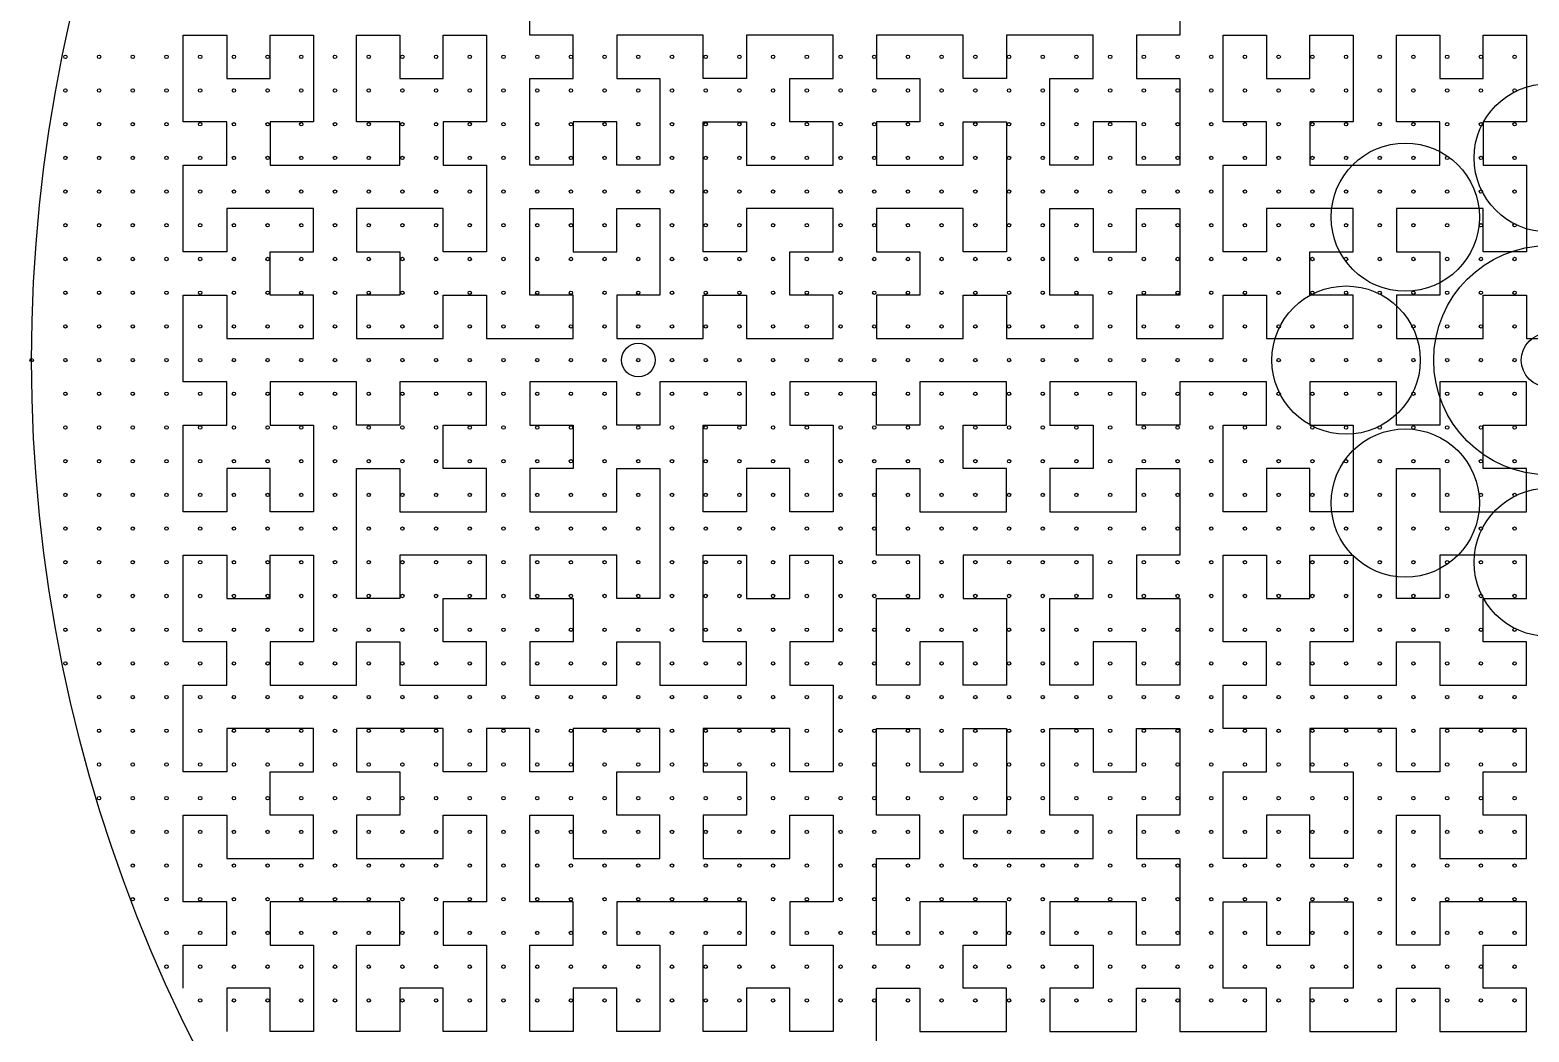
# Model space of a CAD drawing. Header units: metres. Extents: x -225 to 225, y -225 to 225.
# Drawn here: x -225.2 to -2.9, y -99.7 to 49 of the extents above; entities that cross this region are included whole.
import ezdxf

# ---------------------------------------------------------------- set-up
doc = ezdxf.new("R2010")
doc.units = ezdxf.units.M

msp = doc.modelspace()

# ---------------------------------------------------------------- linework, layer by layer
at = {"layer": 'CHANNELS'}
for p, q in [((-151.07, 48.21), (-151.07, 54.64)), ((-54.64, 54.64), (-54.64, 48.21)), ((-202.5, 41.79), (-202.5, 48.21)), ((-202.5, 48.21), (-196.07, 48.21)), ((-196.07, 48.21), (-196.07, 41.79)), ((-189.64, 41.79), (-189.64, 48.21)), ((-189.64, 48.21), (-183.21, 48.21)), ((-183.21, 48.21), (-183.21, 41.79)), ((-176.79, 41.79), (-176.79, 48.21)), ((-176.79, 48.21), (-170.36, 48.21)), ((-170.36, 48.21), (-170.36, 41.79)), ((-163.93, 41.79), (-163.93, 48.21)), ((-163.93, 48.21), (-157.5, 48.21)), ((-157.5, 48.21), (-157.5, 41.79)), ((-144.64, 48.21), (-151.07, 48.21)), ((-144.64, 41.79), (-144.64, 48.21)), ((-131.79, 48.21), (-138.21, 48.21)), ((-138.21, 48.21), (-138.21, 41.79)), ((-125.36, 48.21), (-131.79, 48.21)), ((-125.36, 41.79), (-125.36, 48.21)), ((-112.5, 48.21), (-118.93, 48.21)), ((-118.93, 48.21), (-118.93, 41.79)), ((-106.07, 48.21), (-112.5, 48.21)), ((-106.07, 41.79), (-106.07, 48.21)), ((-93.21, 48.21), (-99.64, 48.21)), ((-99.64, 48.21), (-99.64, 41.79)), ((-86.79, 48.21), (-93.21, 48.21)), ((-86.79, 41.79), (-86.79, 48.21)), ((-73.93, 48.21), (-80.36, 48.21)), ((-80.36, 48.21), (-80.36, 41.79)), ((-67.5, 48.21), (-73.93, 48.21)), ((-67.5, 41.79), (-67.5, 48.21)), ((-54.64, 48.21), (-61.07, 48.21)), ((-61.07, 48.21), (-61.07, 41.79)), ((-48.21, 41.79), (-48.21, 48.21)), ((-48.21, 48.21), (-41.79, 48.21)), ((-41.79, 48.21), (-41.79, 41.79)), ((-35.36, 41.79), (-35.36, 48.21)), ((-35.36, 48.21), (-28.93, 48.21)), ((-28.93, 48.21), (-28.93, 41.79)), ((-22.5, 41.79), (-22.5, 48.21)), ((-22.5, 48.21), (-16.07, 48.21)), ((-16.07, 48.21), (-16.07, 41.79)), ((-9.64, 41.79), (-9.64, 48.21)), ((-9.64, 48.21), (-3.21, 48.21)), ((-3.21, 48.21), (-3.21, 41.79)), ((-202.5, 35.36), (-202.5, 41.79)), ((-196.07, 41.79), (-189.64, 41.79)), ((-183.21, 41.79), (-183.21, 35.36)), ((-176.79, 35.36), (-176.79, 41.79)), ((-170.36, 41.79), (-163.93, 41.79)), ((-157.5, 41.79), (-157.5, 35.36)), ((-151.07, 35.36), (-151.07, 41.79)), ((-151.07, 41.79), (-144.64, 41.79)), ((-138.21, 41.79), (-131.79, 41.79)), ((-131.79, 41.79), (-131.79, 35.36)), ((-118.93, 41.79), (-125.36, 41.79)), ((-112.5, 35.36), (-112.5, 41.79)), ((-112.5, 41.79), (-106.07, 41.79)), ((-99.64, 41.79), (-93.21, 41.79)), ((-93.21, 41.79), (-93.21, 35.36)), ((-80.36, 41.79), (-86.79, 41.79)), ((-73.93, 35.36), (-73.93, 41.79)), ((-73.93, 41.79), (-67.5, 41.79)), ((-61.07, 41.79), (-54.64, 41.79)), ((-54.64, 41.79), (-54.64, 35.36)), ((-48.21, 35.36), (-48.21, 41.79)), ((-41.79, 41.79), (-35.36, 41.79)), ((-28.93, 41.79), (-28.93, 35.36)), ((-22.5, 35.36), (-22.5, 41.79)), ((-16.07, 41.79), (-9.64, 41.79)), ((-3.21, 41.79), (-3.21, 35.36)), ((-196.07, 35.36), (-202.5, 35.36)), ((-196.07, 28.93), (-196.07, 35.36)), ((-183.21, 35.36), (-189.64, 35.36)), ((-189.64, 35.36), (-189.64, 28.93)), ((-170.36, 35.36), (-176.79, 35.36)), ((-170.36, 28.93), (-170.36, 35.36)), ((-157.5, 35.36), (-163.93, 35.36)), ((-163.93, 35.36), (-163.93, 28.93)), ((-151.07, 28.93), (-151.07, 35.36)), ((-138.21, 35.36), (-144.64, 35.36)), ((-144.64, 35.36), (-144.64, 28.93)), ((-138.21, 28.93), (-138.21, 35.36)), ((-131.79, 35.36), (-131.79, 28.93)), ((-125.36, 28.93), (-125.36, 35.36)), ((-125.36, 35.36), (-118.93, 35.36)), ((-118.93, 35.36), (-118.93, 28.93)), ((-106.07, 35.36), (-112.5, 35.36)), ((-106.07, 28.93), (-106.07, 35.36)), ((-93.21, 35.36), (-99.64, 35.36)), ((-99.64, 35.36), (-99.64, 28.93)), ((-86.79, 28.93), (-86.79, 35.36)), ((-86.79, 35.36), (-80.36, 35.36)), ((-80.36, 35.36), (-80.36, 28.93)), ((-73.93, 28.93), (-73.93, 35.36)), ((-61.07, 35.36), (-67.5, 35.36)), ((-67.5, 35.36), (-67.5, 28.93)), ((-61.07, 28.93), (-61.07, 35.36)), ((-54.64, 35.36), (-54.64, 28.93)), ((-41.79, 35.36), (-48.21, 35.36)), ((-41.79, 28.93), (-41.79, 35.36)), ((-28.93, 35.36), (-35.36, 35.36)), ((-35.36, 35.36), (-35.36, 28.93)), ((-16.07, 35.36), (-22.5, 35.36)), ((-16.07, 28.93), (-16.07, 35.36)), ((-3.21, 35.36), (-9.64, 35.36)), ((-9.64, 35.36), (-9.64, 28.93)), ((-202.5, 22.5), (-202.5, 28.93)), ((-202.5, 28.93), (-196.07, 28.93)), ((-189.64, 28.93), (-183.21, 28.93)), ((-183.21, 28.93), (-176.79, 28.93)), ((-176.79, 28.93), (-170.36, 28.93)), ((-163.93, 28.93), (-157.5, 28.93)), ((-157.5, 28.93), (-157.5, 22.5)), ((-144.64, 28.93), (-151.07, 28.93)), ((-131.79, 28.93), (-138.21, 28.93)), ((-125.36, 22.5), (-125.36, 28.93)), ((-118.93, 28.93), (-112.5, 28.93)), ((-112.5, 28.93), (-106.07, 28.93)), ((-99.64, 28.93), (-93.21, 28.93)), ((-93.21, 28.93), (-86.79, 28.93)), ((-80.36, 28.93), (-80.36, 22.5)), ((-67.5, 28.93), (-73.93, 28.93)), ((-54.64, 28.93), (-61.07, 28.93)), ((-48.21, 22.5), (-48.21, 28.93)), ((-48.21, 28.93), (-41.79, 28.93)), ((-35.36, 28.93), (-28.93, 28.93)), ((-28.93, 28.93), (-22.5, 28.93)), ((-22.5, 28.93), (-16.07, 28.93)), ((-9.64, 28.93), (-3.21, 28.93)), ((-3.21, 28.93), (-3.21, 22.5)), ((-202.5, 16.07), (-202.5, 22.5)), ((-189.64, 22.5), (-196.07, 22.5)), ((-196.07, 22.5), (-196.07, 16.07)), ((-183.21, 22.5), (-189.64, 22.5)), ((-183.21, 16.07), (-183.21, 22.5)), ((-170.36, 22.5), (-176.79, 22.5)), ((-176.79, 22.5), (-176.79, 16.07)), ((-163.93, 22.5), (-170.36, 22.5)), ((-163.93, 16.07), (-163.93, 22.5)), ((-157.5, 22.5), (-157.5, 16.07)), ((-151.07, 16.07), (-151.07, 22.5)), ((-151.07, 22.5), (-144.64, 22.5)), ((-144.64, 22.5), (-144.64, 16.07)), ((-138.21, 16.07), (-138.21, 22.5)), ((-138.21, 22.5), (-131.79, 22.5)), ((-131.79, 22.5), (-131.79, 16.07)), ((-125.36, 16.07), (-125.36, 22.5)), ((-112.5, 22.5), (-118.93, 22.5)), ((-118.93, 22.5), (-118.93, 16.07)), ((-106.07, 22.5), (-112.5, 22.5)), ((-106.07, 16.07), (-106.07, 22.5)), ((-93.21, 22.5), (-99.64, 22.5)), ((-99.64, 22.5), (-99.64, 16.07)), ((-86.79, 22.5), (-93.21, 22.5)), ((-86.79, 16.07), (-86.79, 22.5)), ((-80.36, 22.5), (-80.36, 16.07)), ((-73.93, 16.07), (-73.93, 22.5)), ((-73.93, 22.5), (-67.5, 22.5)), ((-67.5, 22.5), (-67.5, 16.07)), ((-61.07, 16.07), (-61.07, 22.5)), ((-61.07, 22.5), (-54.64, 22.5)), ((-54.64, 22.5), (-54.64, 16.07)), ((-48.21, 16.07), (-48.21, 22.5)), ((-35.36, 22.5), (-41.79, 22.5)), ((-41.79, 22.5), (-41.79, 16.07)), ((-28.93, 22.5), (-35.36, 22.5)), ((-28.93, 16.07), (-28.93, 22.5)), ((-16.07, 22.5), (-22.5, 22.5)), ((-22.5, 22.5), (-22.5, 16.07)), ((-9.64, 22.5), (-16.07, 22.5)), ((-9.64, 16.07), (-9.64, 22.5)), ((-3.21, 22.5), (-3.21, 16.07)), ((-196.07, 16.07), (-202.5, 16.07)), ((-189.64, 9.64), (-189.64, 16.07)), ((-189.64, 16.07), (-183.21, 16.07)), ((-176.79, 16.07), (-170.36, 16.07)), ((-170.36, 16.07), (-170.36, 9.64)), ((-157.5, 16.07), (-163.93, 16.07)), ((-151.07, 9.64), (-151.07, 16.07)), ((-144.64, 16.07), (-138.21, 16.07)), ((-131.79, 16.07), (-131.79, 9.64)), ((-118.93, 16.07), (-125.36, 16.07)), ((-112.5, 9.64), (-112.5, 16.07)), ((-112.5, 16.07), (-106.07, 16.07)), ((-99.64, 16.07), (-93.21, 16.07)), ((-93.21, 16.07), (-93.21, 9.64)), ((-80.36, 16.07), (-86.79, 16.07)), ((-73.93, 9.64), (-73.93, 16.07)), ((-67.5, 16.07), (-61.07, 16.07)), ((-54.64, 16.07), (-54.64, 9.64)), ((-41.79, 16.07), (-48.21, 16.07)), ((-35.36, 9.64), (-35.36, 16.07)), ((-35.36, 16.07), (-28.93, 16.07)), ((-22.5, 16.07), (-16.07, 16.07)), ((-16.07, 16.07), (-16.07, 9.64)), ((-3.21, 16.07), (-9.64, 16.07)), ((-202.5, 3.21), (-202.5, 9.64)), ((-202.5, 9.64), (-196.07, 9.64)), ((-196.07, 9.64), (-196.07, 3.21)), ((-183.21, 9.64), (-189.64, 9.64)), ((-183.21, 3.21), (-183.21, 9.64)), ((-170.36, 9.64), (-176.79, 9.64)), ((-176.79, 9.64), (-176.79, 3.21)), ((-163.93, 3.21), (-163.93, 9.64)), ((-163.93, 9.64), (-157.5, 9.64)), ((-157.5, 9.64), (-157.5, 3.21)), ((-144.64, 9.64), (-151.07, 9.64)), ((-144.64, 3.21), (-144.64, 9.64)), ((-131.79, 9.64), (-138.21, 9.64)), ((-138.21, 9.64), (-138.21, 3.21)), ((-125.36, 3.21), (-125.36, 9.64)), ((-125.36, 9.64), (-118.93, 9.64)), ((-118.93, 9.64), (-118.93, 3.21)), ((-106.07, 9.64), (-112.5, 9.64)), ((-106.07, 3.21), (-106.07, 9.64)), ((-93.21, 9.64), (-99.64, 9.64)), ((-99.64, 9.64), (-99.64, 3.21)), ((-86.79, 3.21), (-86.79, 9.64)), ((-86.79, 9.64), (-80.36, 9.64)), ((-80.36, 9.64), (-80.36, 3.21)), ((-67.5, 9.64), (-73.93, 9.64)), ((-67.5, 3.21), (-67.5, 9.64)), ((-54.64, 9.64), (-61.07, 9.64)), ((-61.07, 9.64), (-61.07, 3.21)), ((-48.21, 3.21), (-48.21, 9.64)), ((-48.21, 9.64), (-41.79, 9.64)), ((-41.79, 9.64), (-41.79, 3.21)), ((-28.93, 9.64), (-35.36, 9.64)), ((-28.93, 3.21), (-28.93, 9.64)), ((-16.07, 9.64), (-22.5, 9.64)), ((-22.5, 9.64), (-22.5, 3.21)), ((-9.64, 3.21), (-9.64, 9.64)), ((-9.64, 9.64), (-3.21, 9.64)), ((-3.21, 9.64), (-3.21, 3.21)), ((-202.5, -3.21), (-202.5, 3.21)), ((-196.07, 3.21), (-189.64, 3.21)), ((-189.64, 3.21), (-183.21, 3.21)), ((-176.79, 3.21), (-170.36, 3.21)), ((-170.36, 3.21), (-163.93, 3.21)), ((-157.5, 3.21), (-151.07, 3.21)), ((-151.07, 3.21), (-144.64, 3.21)), ((-138.21, 3.21), (-131.79, 3.21)), ((-131.79, 3.21), (-125.36, 3.21)), ((-118.93, 3.21), (-112.5, 3.21)), ((-112.5, 3.21), (-106.07, 3.21)), ((-99.64, 3.21), (-93.21, 3.21)), ((-93.21, 3.21), (-86.79, 3.21)), ((-80.36, 3.21), (-73.93, 3.21)), ((-73.93, 3.21), (-67.5, 3.21)), ((-61.07, 3.21), (-54.64, 3.21)), ((-54.64, 3.21), (-48.21, 3.21)), ((-41.79, 3.21), (-35.36, 3.21)), ((-35.36, 3.21), (-28.93, 3.21)), ((-22.5, 3.21), (-16.07, 3.21)), ((-16.07, 3.21), (-9.64, 3.21)), ((-3.21, 3.21), (3.21, 3.21)), ((-196.07, -3.21), (-202.5, -3.21)), ((-196.07, -9.64), (-196.07, -3.21)), ((-183.21, -3.21), (-189.64, -3.21)), ((-189.64, -3.21), (-189.64, -9.64)), ((-176.79, -3.21), (-183.21, -3.21)), ((-176.79, -9.64), (-176.79, -3.21)), ((-163.93, -3.21), (-170.36, -3.21)), ((-170.36, -3.21), (-170.36, -9.64)), ((-157.5, -3.21), (-163.93, -3.21)), ((-157.5, -9.64), (-157.5, -3.21)), ((-144.64, -3.21), (-151.07, -3.21)), ((-151.07, -3.21), (-151.07, -9.64)), ((-138.21, -3.21), (-144.64, -3.21)), ((-138.21, -9.64), (-138.21, -3.21)), ((-125.36, -3.21), (-131.79, -3.21)), ((-131.79, -3.21), (-131.79, -9.64)), ((-118.93, -3.21), (-125.36, -3.21)), ((-118.93, -9.64), (-118.93, -3.21)), ((-106.07, -3.21), (-112.5, -3.21)), ((-112.5, -3.21), (-112.5, -9.64)), ((-99.64, -3.21), (-106.07, -3.21)), ((-99.64, -9.64), (-99.64, -3.21)), ((-86.79, -3.21), (-93.21, -3.21)), ((-93.21, -3.21), (-93.21, -9.64)), ((-80.36, -3.21), (-86.79, -3.21)), ((-80.36, -9.64), (-80.36, -3.21)), ((-67.5, -3.21), (-73.93, -3.21)), ((-73.93, -3.21), (-73.93, -9.64)), ((-61.07, -3.21), (-67.5, -3.21)), ((-61.07, -9.64), (-61.07, -3.21)), ((-48.21, -3.21), (-54.64, -3.21)), ((-54.64, -3.21), (-54.64, -9.64)), ((-41.79, -3.21), (-48.21, -3.21)), ((-41.79, -9.64), (-41.79, -3.21)), ((-28.93, -3.21), (-35.36, -3.21)), ((-35.36, -3.21), (-35.36, -9.64)), ((-22.5, -3.21), (-28.93, -3.21)), ((-22.5, -9.64), (-22.5, -3.21)), ((-9.64, -3.21), (-16.07, -3.21)), ((-16.07, -3.21), (-16.07, -9.64)), ((-3.21, -3.21), (-9.64, -3.21)), ((-3.21, -9.64), (-3.21, -3.21)), ((-202.5, -16.07), (-202.5, -9.64)), ((-202.5, -9.64), (-196.07, -9.64)), ((-189.64, -9.64), (-183.21, -9.64)), ((-183.21, -9.64), (-183.21, -16.07)), ((-170.36, -9.64), (-176.79, -9.64)), ((-163.93, -16.07), (-163.93, -9.64)), ((-163.93, -9.64), (-157.5, -9.64)), ((-151.07, -9.64), (-144.64, -9.64)), ((-144.64, -9.64), (-144.64, -16.07)), ((-131.79, -9.64), (-138.21, -9.64)), ((-125.36, -16.07), (-125.36, -9.64)), ((-125.36, -9.64), (-118.93, -9.64)), ((-112.5, -9.64), (-106.07, -9.64)), ((-106.07, -9.64), (-106.07, -16.07)), ((-93.21, -9.64), (-99.64, -9.64)), ((-86.79, -16.07), (-86.79, -9.64)), ((-86.79, -9.64), (-80.36, -9.64)), ((-73.93, -9.64), (-67.5, -9.64)), ((-67.5, -9.64), (-67.5, -16.07)), ((-54.64, -9.64), (-61.07, -9.64)), ((-48.21, -16.07), (-48.21, -9.64)), ((-48.21, -9.64), (-41.79, -9.64)), ((-35.36, -9.64), (-28.93, -9.64)), ((-28.93, -9.64), (-28.93, -16.07)), ((-16.07, -9.64), (-22.5, -9.64)), ((-9.64, -16.07), (-9.64, -9.64)), ((-9.64, -9.64), (-3.21, -9.64)), ((-202.5, -22.5), (-202.5, -16.07)), ((-189.64, -16.07), (-196.07, -16.07)), ((-196.07, -16.07), (-196.07, -22.5)), ((-189.64, -22.5), (-189.64, -16.07)), ((-183.21, -16.07), (-183.21, -22.5)), ((-176.79, -22.5), (-176.79, -16.07)), ((-176.79, -16.07), (-170.36, -16.07)), ((-170.36, -16.07), (-170.36, -22.5)), ((-157.5, -16.07), (-163.93, -16.07)), ((-157.5, -22.5), (-157.5, -16.07)), ((-144.64, -16.07), (-151.07, -16.07)), ((-151.07, -16.07), (-151.07, -22.5)), ((-138.21, -22.5), (-138.21, -16.07)), ((-138.21, -16.07), (-131.79, -16.07)), ((-131.79, -16.07), (-131.79, -22.5)), ((-125.36, -22.5), (-125.36, -16.07)), ((-112.5, -16.07), (-118.93, -16.07)), ((-118.93, -16.07), (-118.93, -22.5)), ((-112.5, -22.5), (-112.5, -16.07)), ((-106.07, -16.07), (-106.07, -22.5)), ((-99.64, -22.5), (-99.64, -16.07)), ((-99.64, -16.07), (-93.21, -16.07)), ((-93.21, -16.07), (-93.21, -22.5)), ((-80.36, -16.07), (-86.79, -16.07)), ((-80.36, -22.5), (-80.36, -16.07)), ((-67.5, -16.07), (-73.93, -16.07)), ((-73.93, -16.07), (-73.93, -22.5)), ((-61.07, -22.5), (-61.07, -16.07)), ((-61.07, -16.07), (-54.64, -16.07)), ((-54.64, -16.07), (-54.64, -22.5)), ((-48.21, -22.5), (-48.21, -16.07)), ((-35.36, -16.07), (-41.79, -16.07)), ((-41.79, -16.07), (-41.79, -22.5)), ((-35.36, -22.5), (-35.36, -16.07)), ((-28.93, -16.07), (-28.93, -22.5)), ((-22.5, -22.5), (-22.5, -16.07)), ((-22.5, -16.07), (-16.07, -16.07)), ((-16.07, -16.07), (-16.07, -22.5)), ((-3.21, -16.07), (-9.64, -16.07)), ((-3.21, -22.5), (-3.21, -16.07)), ((-196.07, -22.5), (-202.5, -22.5)), ((-183.21, -22.5), (-189.64, -22.5)), ((-176.79, -28.93), (-176.79, -22.5)), ((-170.36, -22.5), (-163.93, -22.5)), ((-163.93, -22.5), (-157.5, -22.5)), ((-151.07, -22.5), (-144.64, -22.5)), ((-144.64, -22.5), (-138.21, -22.5)), ((-131.79, -22.5), (-131.79, -28.93)), ((-118.93, -22.5), (-125.36, -22.5)), ((-106.07, -22.5), (-112.5, -22.5)), ((-99.64, -28.93), (-99.64, -22.5)), ((-93.21, -22.5), (-86.79, -22.5)), ((-86.79, -22.5), (-80.36, -22.5)), ((-73.93, -22.5), (-67.5, -22.5)), ((-67.5, -22.5), (-61.07, -22.5)), ((-54.64, -22.5), (-54.64, -28.93)), ((-41.79, -22.5), (-48.21, -22.5)), ((-28.93, -22.5), (-35.36, -22.5)), ((-22.5, -28.93), (-22.5, -22.5)), ((-16.07, -22.5), (-9.64, -22.5)), ((-9.64, -22.5), (-3.21, -22.5)), ((-202.5, -35.36), (-202.5, -28.93)), ((-202.5, -28.93), (-196.07, -28.93)), ((-196.07, -28.93), (-196.07, -35.36)), ((-189.64, -35.36), (-189.64, -28.93)), ((-189.64, -28.93), (-183.21, -28.93)), ((-183.21, -28.93), (-183.21, -35.36)), ((-176.79, -35.36), (-176.79, -28.93)), ((-163.93, -28.93), (-170.36, -28.93)), ((-170.36, -28.93), (-170.36, -35.36)), ((-157.5, -28.93), (-163.93, -28.93)), ((-157.5, -35.36), (-157.5, -28.93)), ((-144.64, -28.93), (-151.07, -28.93)), ((-151.07, -28.93), (-151.07, -35.36)), ((-138.21, -28.93), (-144.64, -28.93)), ((-138.21, -35.36), (-138.21, -28.93)), ((-131.79, -28.93), (-131.79, -35.36)), ((-125.36, -35.36), (-125.36, -28.93)), ((-125.36, -28.93), (-118.93, -28.93)), ((-118.93, -28.93), (-118.93, -35.36)), ((-112.5, -35.36), (-112.5, -28.93)), ((-112.5, -28.93), (-106.07, -28.93)), ((-106.07, -28.93), (-106.07, -35.36)), ((-93.21, -28.93), (-99.64, -28.93)), ((-93.21, -35.36), (-93.21, -28.93)), ((-80.36, -28.93), (-86.79, -28.93)), ((-86.79, -28.93), (-86.79, -35.36)), ((-73.93, -28.93), (-80.36, -28.93)), ((-67.5, -28.93), (-73.93, -28.93)), ((-67.5, -35.36), (-67.5, -28.93)), ((-54.64, -28.93), (-61.07, -28.93)), ((-61.07, -28.93), (-61.07, -35.36)), ((-48.21, -35.36), (-48.21, -28.93)), ((-48.21, -28.93), (-41.79, -28.93)), ((-41.79, -28.93), (-41.79, -35.36)), ((-35.36, -35.36), (-35.36, -28.93)), ((-35.36, -28.93), (-28.93, -28.93)), ((-28.93, -28.93), (-28.93, -35.36)), ((-22.5, -35.36), (-22.5, -28.93)), ((-9.64, -28.93), (-16.07, -28.93)), ((-16.07, -28.93), (-16.07, -35.36)), ((-3.21, -28.93), (-9.64, -28.93)), ((-3.21, -35.36), (-3.21, -28.93)), ((-202.5, -41.79), (-202.5, -35.36)), ((-196.07, -35.36), (-189.64, -35.36)), ((-183.21, -35.36), (-183.21, -41.79)), ((-170.36, -35.36), (-176.79, -35.36)), ((-163.93, -41.79), (-163.93, -35.36)), ((-163.93, -35.36), (-157.5, -35.36)), ((-151.07, -35.36), (-144.64, -35.36)), ((-144.64, -35.36), (-144.64, -41.79)), ((-131.79, -35.36), (-138.21, -35.36)), ((-125.36, -41.79), (-125.36, -35.36)), ((-118.93, -35.36), (-112.5, -35.36)), ((-106.07, -35.36), (-106.07, -41.79)), ((-99.64, -41.79), (-99.64, -35.36)), ((-99.64, -35.36), (-93.21, -35.36)), ((-86.79, -35.36), (-80.36, -35.36)), ((-80.36, -35.36), (-80.36, -41.79)), ((-73.93, -41.79), (-73.93, -35.36)), ((-73.93, -35.36), (-67.5, -35.36)), ((-61.07, -35.36), (-54.64, -35.36)), ((-54.64, -35.36), (-54.64, -41.79)), ((-48.21, -41.79), (-48.21, -35.36)), ((-41.79, -35.36), (-35.36, -35.36)), ((-28.93, -35.36), (-28.93, -41.79)), ((-16.07, -35.36), (-22.5, -35.36)), ((-9.64, -41.79), (-9.64, -35.36)), ((-9.64, -35.36), (-3.21, -35.36)), ((-196.07, -41.79), (-202.5, -41.79)), ((-196.07, -48.21), (-196.07, -41.79)), ((-183.21, -41.79), (-189.64, -41.79)), ((-189.64, -41.79), (-189.64, -48.21)), ((-176.79, -48.21), (-176.79, -41.79)), ((-176.79, -41.79), (-170.36, -41.79)), ((-170.36, -41.79), (-170.36, -48.21)), ((-157.5, -41.79), (-163.93, -41.79)), ((-157.5, -48.21), (-157.5, -41.79)), ((-144.64, -41.79), (-151.07, -41.79)), ((-151.07, -41.79), (-151.07, -48.21)), ((-138.21, -48.21), (-138.21, -41.79)), ((-138.21, -41.79), (-131.79, -41.79)), ((-131.79, -41.79), (-131.79, -48.21)), ((-118.93, -41.79), (-125.36, -41.79)), ((-118.93, -48.21), (-118.93, -41.79)), ((-106.07, -41.79), (-112.5, -41.79)), ((-112.5, -41.79), (-112.5, -48.21)), ((-99.64, -48.21), (-99.64, -41.79)), ((-86.79, -41.79), (-93.21, -41.79)), ((-93.21, -41.79), (-93.21, -48.21)), ((-86.79, -48.21), (-86.79, -41.79)), ((-80.36, -41.79), (-80.36, -48.21)), ((-73.93, -48.21), (-73.93, -41.79)), ((-61.07, -41.79), (-67.5, -41.79)), ((-67.5, -41.79), (-67.5, -48.21)), ((-61.07, -48.21), (-61.07, -41.79)), ((-54.64, -41.79), (-54.64, -48.21)), ((-41.79, -41.79), (-48.21, -41.79)), ((-41.79, -48.21), (-41.79, -41.79)), ((-28.93, -41.79), (-35.36, -41.79)), ((-35.36, -41.79), (-35.36, -48.21)), ((-22.5, -48.21), (-22.5, -41.79)), ((-22.5, -41.79), (-16.07, -41.79)), ((-16.07, -41.79), (-16.07, -48.21)), ((-3.21, -41.79), (-9.64, -41.79)), ((-3.21, -48.21), (-3.21, -41.79)), ((-202.5, -54.64), (-202.5, -48.21)), ((-202.5, -48.21), (-196.07, -48.21)), ((-189.64, -48.21), (-183.21, -48.21)), ((-183.21, -48.21), (-176.79, -48.21)), ((-170.36, -48.21), (-163.93, -48.21)), ((-163.93, -48.21), (-157.5, -48.21)), ((-151.07, -48.21), (-144.64, -48.21)), ((-144.64, -48.21), (-138.21, -48.21)), ((-131.79, -48.21), (-125.36, -48.21)), ((-125.36, -48.21), (-118.93, -48.21)), ((-112.5, -48.21), (-106.07, -48.21)), ((-106.07, -48.21), (-106.07, -54.64)), ((-93.21, -48.21), (-99.64, -48.21)), ((-80.36, -48.21), (-86.79, -48.21)), ((-67.5, -48.21), (-73.93, -48.21)), ((-54.64, -48.21), (-61.07, -48.21)), ((-48.21, -54.64), (-48.21, -48.21)), ((-48.21, -48.21), (-41.79, -48.21)), ((-35.36, -48.21), (-28.93, -48.21)), ((-28.93, -48.21), (-22.5, -48.21)), ((-16.07, -48.21), (-9.64, -48.21)), ((-9.64, -48.21), (-3.21, -48.21)), ((-202.5, -61.07), (-202.5, -54.64)), ((-189.64, -54.64), (-196.07, -54.64)), ((-196.07, -54.64), (-196.07, -61.07)), ((-183.21, -54.64), (-189.64, -54.64)), ((-183.21, -61.07), (-183.21, -54.64)), ((-170.36, -54.64), (-176.79, -54.64)), ((-176.79, -54.64), (-176.79, -61.07)), ((-163.93, -54.64), (-170.36, -54.64)), ((-163.93, -61.07), (-163.93, -54.64)), ((-151.07, -54.64), (-157.5, -54.64)), ((-157.5, -54.64), (-157.5, -61.07)), ((-151.07, -61.07), (-151.07, -54.64)), ((-138.21, -54.64), (-144.64, -54.64)), ((-144.64, -54.64), (-144.64, -61.07)), ((-131.79, -54.64), (-138.21, -54.64)), ((-131.79, -61.07), (-131.79, -54.64)), ((-118.93, -54.64), (-125.36, -54.64)), ((-125.36, -54.64), (-125.36, -61.07)), ((-112.5, -54.64), (-118.93, -54.64)), ((-112.5, -61.07), (-112.5, -54.64)), ((-106.07, -54.64), (-106.07, -61.07)), ((-99.64, -61.07), (-99.64, -54.64)), ((-99.64, -54.64), (-93.21, -54.64)), ((-93.21, -54.64), (-93.21, -61.07)), ((-86.79, -61.07), (-86.79, -54.64)), ((-86.79, -54.64), (-80.36, -54.64)), ((-80.36, -54.64), (-80.36, -61.07)), ((-73.93, -61.07), (-73.93, -54.64)), ((-73.93, -54.64), (-67.5, -54.64)), ((-67.5, -54.64), (-67.5, -61.07)), ((-61.07, -61.07), (-61.07, -54.64)), ((-61.07, -54.64), (-54.64, -54.64)), ((-54.64, -54.64), (-54.64, -61.07)), ((-41.79, -54.64), (-48.21, -54.64)), ((-41.79, -61.07), (-41.79, -54.64)), ((-28.93, -54.64), (-35.36, -54.64)), ((-35.36, -54.64), (-35.36, -61.07)), ((-22.5, -54.64), (-28.93, -54.64)), ((-22.5, -61.07), (-22.5, -54.64)), ((-9.64, -54.64), (-16.07, -54.64)), ((-16.07, -54.64), (-16.07, -61.07)), ((-3.21, -54.64), (-9.64, -54.64)), ((-3.21, -61.07), (-3.21, -54.64)), ((-196.07, -61.07), (-202.5, -61.07)), ((-189.64, -67.5), (-189.64, -61.07)), ((-189.64, -61.07), (-183.21, -61.07)), ((-176.79, -61.07), (-170.36, -61.07)), ((-170.36, -61.07), (-170.36, -67.5)), ((-157.5, -61.07), (-163.93, -61.07)), ((-144.64, -61.07), (-151.07, -61.07)), ((-138.21, -67.5), (-138.21, -61.07)), ((-138.21, -61.07), (-131.79, -61.07)), ((-125.36, -61.07), (-118.93, -61.07)), ((-118.93, -61.07), (-118.93, -67.5)), ((-106.07, -61.07), (-112.5, -61.07)), ((-99.64, -67.5), (-99.64, -61.07)), ((-93.21, -61.07), (-86.79, -61.07)), ((-80.36, -61.07), (-80.36, -67.5)), ((-73.93, -67.5), (-73.93, -61.07)), ((-67.5, -61.07), (-61.07, -61.07)), ((-54.64, -61.07), (-54.64, -67.5)), ((-48.21, -67.5), (-48.21, -61.07)), ((-48.21, -61.07), (-41.79, -61.07)), ((-35.36, -61.07), (-28.93, -61.07)), ((-28.93, -61.07), (-28.93, -67.5)), ((-16.07, -61.07), (-22.5, -61.07)), ((-9.64, -67.5), (-9.64, -61.07)), ((-9.64, -61.07), (-3.21, -61.07)), ((-202.5, -73.93), (-202.5, -67.5)), ((-202.5, -67.5), (-196.07, -67.5)), ((-196.07, -67.5), (-196.07, -73.93)), ((-183.21, -67.5), (-189.64, -67.5)), ((-183.21, -73.93), (-183.21, -67.5)), ((-170.36, -67.5), (-176.79, -67.5)), ((-176.79, -67.5), (-176.79, -73.93)), ((-163.93, -73.93), (-163.93, -67.5)), ((-163.93, -67.5), (-157.5, -67.5)), ((-157.5, -67.5), (-157.5, -73.93)), ((-151.07, -73.93), (-151.07, -67.5)), ((-151.07, -67.5), (-144.64, -67.5)), ((-144.64, -67.5), (-144.64, -73.93)), ((-131.79, -67.5), (-138.21, -67.5)), ((-131.79, -73.93), (-131.79, -67.5)), ((-118.93, -67.5), (-125.36, -67.5)), ((-125.36, -67.5), (-125.36, -73.93)), ((-112.5, -73.93), (-112.5, -67.5)), ((-112.5, -67.5), (-106.07, -67.5)), ((-106.07, -67.5), (-106.07, -73.93)), ((-93.21, -67.5), (-99.64, -67.5)), ((-93.21, -73.93), (-93.21, -67.5)), ((-80.36, -67.5), (-86.79, -67.5)), ((-86.79, -67.5), (-86.79, -73.93)), ((-67.5, -67.5), (-73.93, -67.5)), ((-67.5, -73.93), (-67.5, -67.5)), ((-54.64, -67.5), (-61.07, -67.5)), ((-61.07, -67.5), (-61.07, -73.93)), ((-48.21, -73.93), (-48.21, -67.5)), ((-35.36, -67.5), (-41.79, -67.5)), ((-41.79, -67.5), (-41.79, -73.93)), ((-35.36, -73.93), (-35.36, -67.5)), ((-28.93, -67.5), (-28.93, -73.93)), ((-22.5, -73.93), (-22.5, -67.5)), ((-22.5, -67.5), (-16.07, -67.5)), ((-16.07, -67.5), (-16.07, -73.93)), ((-3.21, -67.5), (-9.64, -67.5)), ((-3.21, -73.93), (-3.21, -67.5)), ((-202.5, -80.36), (-202.5, -73.93)), ((-196.07, -73.93), (-189.64, -73.93)), ((-189.64, -73.93), (-183.21, -73.93)), ((-176.79, -73.93), (-170.36, -73.93)), ((-170.36, -73.93), (-163.93, -73.93)), ((-157.5, -73.93), (-157.5, -80.36)), ((-151.07, -80.36), (-151.07, -73.93)), ((-144.64, -73.93), (-138.21, -73.93)), ((-138.21, -73.93), (-131.79, -73.93)), ((-125.36, -73.93), (-118.93, -73.93)), ((-118.93, -73.93), (-112.5, -73.93)), ((-106.07, -73.93), (-106.07, -80.36)), ((-99.64, -80.36), (-99.64, -73.93)), ((-99.64, -73.93), (-93.21, -73.93)), ((-86.79, -73.93), (-80.36, -73.93)), ((-80.36, -73.93), (-73.93, -73.93)), ((-73.93, -73.93), (-67.5, -73.93)), ((-61.07, -73.93), (-54.64, -73.93)), ((-54.64, -73.93), (-54.64, -80.36)), ((-41.79, -73.93), (-48.21, -73.93)), ((-28.93, -73.93), (-35.36, -73.93)), ((-22.5, -80.36), (-22.5, -73.93)), ((-16.07, -73.93), (-9.64, -73.93)), ((-9.64, -73.93), (-3.21, -73.93)), ((-196.07, -80.36), (-202.5, -80.36)), ((-196.07, -86.79), (-196.07, -80.36)), ((-183.21, -80.36), (-189.64, -80.36)), ((-189.64, -80.36), (-189.64, -86.79)), ((-176.79, -80.36), (-183.21, -80.36)), ((-170.36, -80.36), (-176.79, -80.36)), ((-170.36, -86.79), (-170.36, -80.36)), ((-157.5, -80.36), (-163.93, -80.36)), ((-163.93, -80.36), (-163.93, -86.79)), ((-144.64, -80.36), (-151.07, -80.36)), ((-144.64, -86.79), (-144.64, -80.36)), ((-131.79, -80.36), (-138.21, -80.36)), ((-138.21, -80.36), (-138.21, -86.79)), ((-125.36, -80.36), (-131.79, -80.36)), ((-118.93, -80.36), (-125.36, -80.36)), ((-118.93, -86.79), (-118.93, -80.36)), ((-106.07, -80.36), (-112.5, -80.36)), ((-112.5, -80.36), (-112.5, -86.79)), ((-99.64, -86.79), (-99.64, -80.36)), ((-86.79, -80.36), (-93.21, -80.36)), ((-93.21, -80.36), (-93.21, -86.79)), ((-80.36, -80.36), (-86.79, -80.36)), ((-80.36, -86.79), (-80.36, -80.36)), ((-67.5, -80.36), (-73.93, -80.36)), ((-73.93, -80.36), (-73.93, -86.79)), ((-61.07, -80.36), (-67.5, -80.36)), ((-61.07, -86.79), (-61.07, -80.36)), ((-54.64, -80.36), (-54.64, -86.79)), ((-48.21, -86.79), (-48.21, -80.36)), ((-48.21, -80.36), (-41.79, -80.36)), ((-41.79, -80.36), (-41.79, -86.79)), ((-35.36, -86.79), (-35.36, -80.36)), ((-35.36, -80.36), (-28.93, -80.36)), ((-28.93, -80.36), (-28.93, -86.79)), ((-22.5, -86.79), (-22.5, -80.36)), ((-9.64, -80.36), (-16.07, -80.36)), ((-16.07, -80.36), (-16.07, -86.79)), ((-3.21, -80.36), (-9.64, -80.36)), ((-3.21, -86.79), (-3.21, -80.36)), ((-202.5, -93.21), (-202.5, -86.79)), ((-202.5, -86.79), (-196.07, -86.79)), ((-189.64, -86.79), (-183.21, -86.79)), ((-183.21, -86.79), (-183.21, -93.21)), ((-176.79, -93.21), (-176.79, -86.79)), ((-176.79, -86.79), (-170.36, -86.79)), ((-163.93, -86.79), (-157.5, -86.79)), ((-157.5, -86.79), (-157.5, -93.21)), ((-151.07, -93.21), (-151.07, -86.79)), ((-151.07, -86.79), (-144.64, -86.79)), ((-138.21, -86.79), (-131.79, -86.79)), ((-131.79, -86.79), (-131.79, -93.21)), ((-125.36, -93.21), (-125.36, -86.79)), ((-125.36, -86.79), (-118.93, -86.79)), ((-112.5, -86.79), (-106.07, -86.79)), ((-106.07, -86.79), (-106.07, -93.21)), ((-93.21, -86.79), (-99.64, -86.79)), ((-86.79, -93.21), (-86.79, -86.79)), ((-86.79, -86.79), (-80.36, -86.79)), ((-73.93, -86.79), (-67.5, -86.79)), ((-67.5, -86.79), (-67.5, -93.21)), ((-54.64, -86.79), (-61.07, -86.79)), ((-48.21, -93.21), (-48.21, -86.79)), ((-41.79, -86.79), (-35.36, -86.79)), ((-28.93, -86.79), (-28.93, -93.21)), ((-16.07, -86.79), (-22.5, -86.79)), ((-9.64, -93.21), (-9.64, -86.79)), ((-9.64, -86.79), (-3.21, -86.79)), ((-189.64, -93.21), (-196.07, -93.21)), ((-196.07, -93.21), (-196.07, -99.64)), ((-189.64, -99.64), (-189.64, -93.21)), ((-183.21, -93.21), (-183.21, -99.64)), ((-176.79, -99.64), (-176.79, -93.21)), ((-163.93, -93.21), (-170.36, -93.21)), ((-170.36, -93.21), (-170.36, -99.64)), ((-163.93, -99.64), (-163.93, -93.21)), ((-157.5, -93.21), (-157.5, -99.64)), ((-151.07, -99.64), (-151.07, -93.21)), ((-138.21, -93.21), (-144.64, -93.21)), ((-144.64, -93.21), (-144.64, -99.64)), ((-138.21, -99.64), (-138.21, -93.21)), ((-131.79, -93.21), (-131.79, -99.64)), ((-125.36, -99.64), (-125.36, -93.21)), ((-112.5, -93.21), (-118.93, -93.21)), ((-118.93, -93.21), (-118.93, -99.64)), ((-112.5, -99.64), (-112.5, -93.21)), ((-106.07, -93.21), (-106.07, -99.64)), ((-99.64, -99.64), (-99.64, -93.21)), ((-99.64, -93.21), (-93.21, -93.21)), ((-93.21, -93.21), (-93.21, -99.64)), ((-80.36, -93.21), (-86.79, -93.21)), ((-80.36, -99.64), (-80.36, -93.21)), ((-67.5, -93.21), (-73.93, -93.21)), ((-73.93, -93.21), (-73.93, -99.64)), ((-61.07, -99.64), (-61.07, -93.21)), ((-61.07, -93.21), (-54.64, -93.21)), ((-54.64, -93.21), (-54.64, -99.64)), ((-41.79, -93.21), (-48.21, -93.21)), ((-41.79, -99.64), (-41.79, -93.21)), ((-28.93, -93.21), (-35.36, -93.21)), ((-35.36, -93.21), (-35.36, -99.64)), ((-22.5, -99.64), (-22.5, -93.21)), ((-22.5, -93.21), (-16.07, -93.21)), ((-16.07, -93.21), (-16.07, -99.64)), ((-3.21, -93.21), (-9.64, -93.21)), ((-3.21, -99.64), (-3.21, -93.21)), ((-183.21, -99.64), (-189.64, -99.64)), ((-170.36, -99.64), (-176.79, -99.64)), ((-157.5, -99.64), (-163.93, -99.64)), ((-144.64, -99.64), (-151.07, -99.64)), ((-131.79, -99.64), (-138.21, -99.64)), ((-118.93, -99.64), (-125.36, -99.64)), ((-106.07, -99.64), (-112.5, -99.64)), ((-99.64, -106.07), (-99.64, -99.64)), ((-93.21, -99.64), (-86.79, -99.64)), ((-86.79, -99.64), (-80.36, -99.64)), ((-73.93, -99.64), (-67.5, -99.64)), ((-67.5, -99.64), (-61.07, -99.64)), ((-54.64, -99.64), (-48.21, -99.64)), ((-48.21, -99.64), (-41.79, -99.64)), ((-35.36, -99.64), (-28.93, -99.64)), ((-28.93, -99.64), (-22.5, -99.64)), ((-16.07, -99.64), (-9.64, -99.64)), ((-9.64, -99.64), (-3.21, -99.64))]:
    msp.add_line(p, q, dxfattribs=at)
at = {"layer": 'DIAMOND_ISLANDS'}
for centre, radius in [((0, 30), 11), ((-21.21, 21.21), 11), ((0, 0), 17), ((-30, 0), 11), ((-135, 0), 2.5), ((0, 0), 4), ((-21.21, -21.21), 11), ((0, -30), 11)]:
    msp.add_circle(centre, radius, dxfattribs=at)
at = {"layer": 'HEAT_PIPES'}
for centre in [(-220, 45), (-215, 45), (-210, 45), (-205, 45), (-200, 45), (-195, 45), (-190, 45), (-185, 45), (-180, 45), (-175, 45), (-170, 45), (-165, 45), (-160, 45), (-155, 45), (-150, 45), (-145, 45), (-140, 45), (-135, 45), (-130, 45), (-125, 45), (-120, 45), (-115, 45), (-110, 45), (-105, 45), (-100, 45), (-95, 45), (-90, 45), (-85, 45), (-80, 45), (-75, 45), (-70, 45), (-65, 45), (-60, 45), (-55, 45), (-50, 45), (-45, 45), (-40, 45), (-35, 45), (-30, 45), (-25, 45), (-20, 45), (-15, 45), (-10, 45), (-5, 45), (-220, 40), (-215, 40), (-210, 40), (-205, 40), (-200, 40), (-195, 40), (-190, 40), (-185, 40), (-180, 40), (-175, 40), (-170, 40), (-165, 40), (-160, 40), (-155, 40), (-150, 40), (-145, 40), (-140, 40), (-135, 40), (-130, 40), (-125, 40), (-120, 40), (-115, 40), (-110, 40), (-105, 40), (-100, 40), (-95, 40), (-90, 40), (-85, 40), (-80, 40), (-75, 40), (-70, 40), (-65, 40), (-60, 40), (-55, 40), (-50, 40), (-45, 40), (-40, 40), (-35, 40), (-30, 40), (-25, 40), (-20, 40), (-15, 40), (-10, 40), (-5, 40), (-220, 35), (-215, 35), (-210, 35), (-205, 35), (-200, 35), (-195, 35), (-190, 35), (-185, 35), (-180, 35), (-175, 35), (-170, 35), (-165, 35), (-160, 35), (-155, 35), (-150, 35), (-145, 35), (-140, 35), (-135, 35), (-130, 35), (-125, 35), (-120, 35), (-115, 35), (-110, 35), (-105, 35), (-100, 35), (-95, 35), (-90, 35), (-85, 35), (-80, 35), (-75, 35), (-70, 35), (-65, 35), (-60, 35), (-55, 35), (-50, 35), (-45, 35), (-40, 35), (-35, 35), (-30, 35), (-25, 35), (-20, 35), (-15, 35), (-10, 35), (-5, 35), (-220, 30), (-215, 30), (-210, 30), (-205, 30), (-200, 30), (-195, 30), (-190, 30), (-185, 30), (-180, 30), (-175, 30), (-170, 30), (-165, 30), (-160, 30), (-155, 30), (-150, 30), (-145, 30), (-140, 30), (-135, 30), (-130, 30), (-125, 30), (-120, 30), (-115, 30), (-110, 30), (-105, 30), (-100, 30), (-95, 30), (-90, 30), (-85, 30), (-80, 30), (-75, 30), (-70, 30), (-65, 30), (-60, 30), (-55, 30), (-50, 30), (-45, 30), (-40, 30), (-35, 30), (-30, 30), (-25, 30), (-20, 30), (-15, 30), (-10, 30), (-5, 30), (-220, 25), (-215, 25), (-210, 25), (-205, 25), (-200, 25), (-195, 25), (-190, 25), (-185, 25), (-180, 25), (-175, 25), (-170, 25), (-165, 25), (-160, 25), (-155, 25), (-150, 25), (-145, 25), (-140, 25), (-135, 25), (-130, 25), (-125, 25), (-120, 25), (-115, 25), (-110, 25), (-105, 25), (-100, 25), (-95, 25), (-90, 25), (-85, 25), (-80, 25), (-75, 25), (-70, 25), (-65, 25), (-60, 25), (-55, 25), (-50, 25), (-45, 25), (-40, 25), (-35, 25), (-30, 25), (-25, 25), (-20, 25), (-15, 25), (-10, 25), (-5, 25), (-220, 20), (-215, 20), (-210, 20), (-205, 20), (-200, 20), (-195, 20), (-190, 20), (-185, 20), (-180, 20), (-175, 20), (-170, 20), (-165, 20), (-160, 20), (-155, 20), (-150, 20), (-145, 20), (-140, 20), (-135, 20), (-130, 20), (-125, 20), (-120, 20), (-115, 20), (-110, 20), (-105, 20), (-100, 20), (-95, 20), (-90, 20), (-85, 20), (-80, 20), (-75, 20), (-70, 20), (-65, 20), (-60, 20), (-55, 20), (-50, 20), (-45, 20), (-40, 20), (-35, 20), (-30, 20), (-25, 20), (-20, 20), (-15, 20), (-10, 20), (-5, 20), (-220, 15), (-215, 15), (-210, 15), (-205, 15), (-200, 15), (-195, 15), (-190, 15), (-185, 15), (-180, 15), (-175, 15), (-170, 15), (-165, 15), (-160, 15), (-155, 15), (-150, 15), (-145, 15), (-140, 15), (-135, 15), (-130, 15), (-125, 15), (-120, 15), (-115, 15), (-110, 15), (-105, 15), (-100, 15), (-95, 15), (-90, 15), (-85, 15), (-80, 15), (-75, 15), (-70, 15), (-65, 15), (-60, 15), (-55, 15), (-50, 15), (-45, 15), (-40, 15), (-35, 15), (-30, 15), (-25, 15), (-20, 15), (-15, 15), (-10, 15), (-5, 15), (-220, 10), (-215, 10), (-210, 10), (-205, 10), (-200, 10), (-195, 10), (-190, 10), (-185, 10), (-180, 10), (-175, 10), (-170, 10), (-165, 10), (-160, 10), (-155, 10), (-150, 10), (-145, 10), (-140, 10), (-135, 10), (-130, 10), (-125, 10), (-120, 10), (-115, 10), (-110, 10), (-105, 10), (-100, 10), (-95, 10), (-90, 10), (-85, 10), (-80, 10), (-75, 10), (-70, 10), (-65, 10), (-60, 10), (-55, 10), (-50, 10), (-45, 10), (-40, 10), (-35, 10), (-30, 10), (-25, 10), (-20, 10), (-15, 10), (-10, 10), (-5, 10), (-220, 5), (-215, 5), (-210, 5), (-205, 5), (-200, 5), (-195, 5), (-190, 5), (-185, 5), (-180, 5), (-175, 5), (-170, 5), (-165, 5), (-160, 5), (-155, 5), (-150, 5), (-145, 5), (-140, 5), (-135, 5), (-130, 5), (-125, 5), (-120, 5), (-115, 5), (-110, 5), (-105, 5), (-100, 5), (-95, 5), (-90, 5), (-85, 5), (-80, 5), (-75, 5), (-70, 5), (-65, 5), (-60, 5), (-55, 5), (-50, 5), (-45, 5), (-40, 5), (-35, 5), (-30, 5), (-25, 5), (-20, 5), (-15, 5), (-10, 5), (-5, 5), (-225, 0), (-220, 0), (-215, 0), (-210, 0), (-205, 0), (-200, 0), (-195, 0), (-190, 0), (-185, 0), (-180, 0), (-175, 0), (-170, 0), (-165, 0), (-160, 0), (-155, 0), (-150, 0), (-145, 0), (-140, 0), (-135, 0), (-130, 0), (-125, 0), (-120, 0), (-115, 0), (-110, 0), (-105, 0), (-100, 0), (-95, 0), (-90, 0), (-85, 0), (-80, 0), (-75, 0), (-70, 0), (-65, 0), (-60, 0), (-55, 0), (-50, 0), (-45, 0), (-40, 0), (-35, 0), (-30, 0), (-25, 0), (-20, 0), (-15, 0), (-10, 0), (-5, 0), (-220, -5), (-215, -5), (-210, -5), (-205, -5), (-200, -5), (-195, -5), (-190, -5), (-185, -5), (-180, -5), (-175, -5), (-170, -5), (-165, -5), (-160, -5), (-155, -5), (-150, -5), (-145, -5), (-140, -5), (-135, -5), (-130, -5), (-125, -5), (-120, -5), (-115, -5), (-110, -5), (-105, -5), (-100, -5), (-95, -5), (-90, -5), (-85, -5), (-80, -5), (-75, -5), (-70, -5), (-65, -5), (-60, -5), (-55, -5), (-50, -5), (-45, -5), (-40, -5), (-35, -5), (-30, -5), (-25, -5), (-20, -5), (-15, -5), (-10, -5), (-5, -5), (-220, -10), (-215, -10), (-210, -10), (-205, -10), (-200, -10), (-195, -10), (-190, -10), (-185, -10), (-180, -10), (-175, -10), (-170, -10), (-165, -10), (-160, -10), (-155, -10), (-150, -10), (-145, -10), (-140, -10), (-135, -10), (-130, -10), (-125, -10), (-120, -10), (-115, -10), (-110, -10), (-105, -10), (-100, -10), (-95, -10), (-90, -10), (-85, -10), (-80, -10), (-75, -10), (-70, -10), (-65, -10), (-60, -10), (-55, -10), (-50, -10), (-45, -10), (-40, -10), (-35, -10), (-30, -10), (-25, -10), (-20, -10), (-15, -10), (-10, -10), (-5, -10), (-220, -15), (-215, -15), (-210, -15), (-205, -15), (-200, -15), (-195, -15), (-190, -15), (-185, -15), (-180, -15), (-175, -15), (-170, -15), (-165, -15), (-160, -15), (-155, -15), (-150, -15), (-145, -15), (-140, -15), (-135, -15), (-130, -15), (-125, -15), (-120, -15), (-115, -15), (-110, -15), (-105, -15), (-100, -15), (-95, -15), (-90, -15), (-85, -15), (-80, -15), (-75, -15), (-70, -15), (-65, -15), (-60, -15), (-55, -15), (-50, -15), (-45, -15), (-40, -15), (-35, -15), (-30, -15), (-25, -15), (-20, -15), (-15, -15), (-10, -15), (-5, -15), (-220, -20), (-215, -20), (-210, -20), (-205, -20), (-200, -20), (-195, -20), (-190, -20), (-185, -20), (-180, -20), (-175, -20), (-170, -20), (-165, -20), (-160, -20), (-155, -20), (-150, -20), (-145, -20), (-140, -20), (-135, -20), (-130, -20), (-125, -20), (-120, -20), (-115, -20), (-110, -20), (-105, -20), (-100, -20), (-95, -20), (-90, -20), (-85, -20), (-80, -20), (-75, -20), (-70, -20), (-65, -20), (-60, -20), (-55, -20), (-50, -20), (-45, -20), (-40, -20), (-35, -20), (-30, -20), (-25, -20), (-20, -20), (-15, -20), (-10, -20), (-5, -20), (-220, -25), (-215, -25), (-210, -25), (-205, -25), (-200, -25), (-195, -25), (-190, -25), (-185, -25), (-180, -25), (-175, -25), (-170, -25), (-165, -25), (-160, -25), (-155, -25), (-150, -25), (-145, -25), (-140, -25), (-135, -25), (-130, -25), (-125, -25), (-120, -25), (-115, -25), (-110, -25), (-105, -25), (-100, -25), (-95, -25), (-90, -25), (-85, -25), (-80, -25), (-75, -25), (-70, -25), (-65, -25), (-60, -25), (-55, -25), (-50, -25), (-45, -25), (-40, -25), (-35, -25), (-30, -25), (-25, -25), (-20, -25), (-15, -25), (-10, -25), (-5, -25), (-220, -30), (-215, -30), (-210, -30), (-205, -30), (-200, -30), (-195, -30), (-190, -30), (-185, -30), (-180, -30), (-175, -30), (-170, -30), (-165, -30), (-160, -30), (-155, -30), (-150, -30), (-145, -30), (-140, -30), (-135, -30), (-130, -30), (-125, -30), (-120, -30), (-115, -30), (-110, -30), (-105, -30), (-100, -30), (-95, -30), (-90, -30), (-85, -30), (-80, -30), (-75, -30), (-70, -30), (-65, -30), (-60, -30), (-55, -30), (-50, -30), (-45, -30), (-40, -30), (-35, -30), (-30, -30), (-25, -30), (-20, -30), (-15, -30), (-10, -30), (-5, -30), (-220, -35), (-215, -35), (-210, -35), (-205, -35), (-200, -35), (-195, -35), (-190, -35), (-185, -35), (-180, -35), (-175, -35), (-170, -35), (-165, -35), (-160, -35), (-155, -35), (-150, -35), (-145, -35), (-140, -35), (-135, -35), (-130, -35), (-125, -35), (-120, -35), (-115, -35), (-110, -35), (-105, -35), (-100, -35), (-95, -35), (-90, -35), (-85, -35), (-80, -35), (-75, -35), (-70, -35), (-65, -35), (-60, -35), (-55, -35), (-50, -35), (-45, -35), (-40, -35), (-35, -35), (-30, -35), (-25, -35), (-20, -35), (-15, -35), (-10, -35), (-5, -35), (-220, -40), (-215, -40), (-210, -40), (-205, -40), (-200, -40), (-195, -40), (-190, -40), (-185, -40), (-180, -40), (-175, -40), (-170, -40), (-165, -40), (-160, -40), (-155, -40), (-150, -40), (-145, -40), (-140, -40), (-135, -40), (-130, -40), (-125, -40), (-120, -40), (-115, -40), (-110, -40), (-105, -40), (-100, -40), (-95, -40), (-90, -40), (-85, -40), (-80, -40), (-75, -40), (-70, -40), (-65, -40), (-60, -40), (-55, -40), (-50, -40), (-45, -40), (-40, -40), (-35, -40), (-30, -40), (-25, -40), (-20, -40), (-15, -40), (-10, -40), (-5, -40), (-220, -45), (-215, -45), (-210, -45), (-205, -45), (-200, -45), (-195, -45), (-190, -45), (-185, -45), (-180, -45), (-175, -45), (-170, -45), (-165, -45), (-160, -45), (-155, -45), (-150, -45), (-145, -45), (-140, -45), (-135, -45), (-130, -45), (-125, -45), (-120, -45), (-115, -45), (-110, -45), (-105, -45), (-100, -45), (-95, -45), (-90, -45), (-85, -45), (-80, -45), (-75, -45), (-70, -45), (-65, -45), (-60, -45), (-55, -45), (-50, -45), (-45, -45), (-40, -45), (-35, -45), (-30, -45), (-25, -45), (-20, -45), (-15, -45), (-10, -45), (-5, -45), (-215, -50), (-210, -50), (-205, -50), (-200, -50), (-195, -50), (-190, -50), (-185, -50), (-180, -50), (-175, -50), (-170, -50), (-165, -50), (-160, -50), (-155, -50), (-150, -50), (-145, -50), (-140, -50), (-135, -50), (-130, -50), (-125, -50), (-120, -50), (-115, -50), (-110, -50), (-105, -50), (-100, -50), (-95, -50), (-90, -50), (-85, -50), (-80, -50), (-75, -50), (-70, -50), (-65, -50), (-60, -50), (-55, -50), (-50, -50), (-45, -50), (-40, -50), (-35, -50), (-30, -50), (-25, -50), (-20, -50), (-15, -50), (-10, -50), (-5, -50), (-215, -55), (-210, -55), (-205, -55), (-200, -55), (-195, -55), (-190, -55), (-185, -55), (-180, -55), (-175, -55), (-170, -55), (-165, -55), (-160, -55), (-155, -55), (-150, -55), (-145, -55), (-140, -55), (-135, -55), (-130, -55), (-125, -55), (-120, -55), (-115, -55), (-110, -55), (-105, -55), (-100, -55), (-95, -55), (-90, -55), (-85, -55), (-80, -55), (-75, -55), (-70, -55), (-65, -55), (-60, -55), (-55, -55), (-50, -55), (-45, -55), (-40, -55), (-35, -55), (-30, -55), (-25, -55), (-20, -55), (-15, -55), (-10, -55), (-5, -55), (-215, -60), (-210, -60), (-205, -60), (-200, -60), (-195, -60), (-190, -60), (-185, -60), (-180, -60), (-175, -60), (-170, -60), (-165, -60), (-160, -60), (-155, -60), (-150, -60), (-145, -60), (-140, -60), (-135, -60), (-130, -60), (-125, -60), (-120, -60), (-115, -60), (-110, -60), (-105, -60), (-100, -60), (-95, -60), (-90, -60), (-85, -60), (-80, -60), (-75, -60), (-70, -60), (-65, -60), (-60, -60), (-55, -60), (-50, -60), (-45, -60), (-40, -60), (-35, -60), (-30, -60), (-25, -60), (-20, -60), (-15, -60), (-10, -60), (-5, -60), (-215, -65), (-210, -65), (-205, -65), (-200, -65), (-195, -65), (-190, -65), (-185, -65), (-180, -65), (-175, -65), (-170, -65), (-165, -65), (-160, -65), (-155, -65), (-150, -65), (-145, -65), (-140, -65), (-135, -65), (-130, -65), (-125, -65), (-120, -65), (-115, -65), (-110, -65), (-105, -65), (-100, -65), (-95, -65), (-90, -65), (-85, -65), (-80, -65), (-75, -65), (-70, -65), (-65, -65), (-60, -65), (-55, -65), (-50, -65), (-45, -65), (-40, -65), (-35, -65), (-30, -65), (-25, -65), (-20, -65), (-15, -65), (-10, -65), (-5, -65), (-210, -70), (-205, -70), (-200, -70), (-195, -70), (-190, -70), (-185, -70), (-180, -70), (-175, -70), (-170, -70), (-165, -70), (-160, -70), (-155, -70), (-150, -70), (-145, -70), (-140, -70), (-135, -70), (-130, -70), (-125, -70), (-120, -70), (-115, -70), (-110, -70), (-105, -70), (-100, -70), (-95, -70), (-90, -70), (-85, -70), (-80, -70), (-75, -70), (-70, -70), (-65, -70), (-60, -70), (-55, -70), (-50, -70), (-45, -70), (-40, -70), (-35, -70), (-30, -70), (-25, -70), (-20, -70), (-15, -70), (-10, -70), (-5, -70), (-210, -75), (-205, -75), (-200, -75), (-195, -75), (-190, -75), (-185, -75), (-180, -75), (-175, -75), (-170, -75), (-165, -75), (-160, -75), (-155, -75), (-150, -75), (-145, -75), (-140, -75), (-135, -75), (-130, -75), (-125, -75), (-120, -75), (-115, -75), (-110, -75), (-105, -75), (-100, -75), (-95, -75), (-90, -75), (-85, -75), (-80, -75), (-75, -75), (-70, -75), (-65, -75), (-60, -75), (-55, -75), (-50, -75), (-45, -75), (-40, -75), (-35, -75), (-30, -75), (-25, -75), (-20, -75), (-15, -75), (-10, -75), (-5, -75), (-210, -80), (-205, -80), (-200, -80), (-195, -80), (-190, -80), (-185, -80), (-180, -80), (-175, -80), (-170, -80), (-165, -80), (-160, -80), (-155, -80), (-150, -80), (-145, -80), (-140, -80), (-135, -80), (-130, -80), (-125, -80), (-120, -80), (-115, -80), (-110, -80), (-105, -80), (-100, -80), (-95, -80), (-90, -80), (-85, -80), (-80, -80), (-75, -80), (-70, -80), (-65, -80), (-60, -80), (-55, -80), (-50, -80), (-45, -80), (-40, -80), (-35, -80), (-30, -80), (-25, -80), (-20, -80), (-15, -80), (-10, -80), (-5, -80), (-205, -85), (-200, -85), (-195, -85), (-190, -85), (-185, -85), (-180, -85), (-175, -85), (-170, -85), (-165, -85), (-160, -85), (-155, -85), (-150, -85), (-145, -85), (-140, -85), (-135, -85), (-130, -85), (-125, -85), (-120, -85), (-115, -85), (-110, -85), (-105, -85), (-100, -85), (-95, -85), (-90, -85), (-85, -85), (-80, -85), (-75, -85), (-70, -85), (-65, -85), (-60, -85), (-55, -85), (-50, -85), (-45, -85), (-40, -85), (-35, -85), (-30, -85), (-25, -85), (-20, -85), (-15, -85), (-10, -85), (-5, -85), (-205, -90), (-200, -90), (-195, -90), (-190, -90), (-185, -90), (-180, -90), (-175, -90), (-170, -90), (-165, -90), (-160, -90), (-155, -90), (-150, -90), (-145, -90), (-140, -90), (-135, -90), (-130, -90), (-125, -90), (-120, -90), (-115, -90), (-110, -90), (-105, -90), (-100, -90), (-95, -90), (-90, -90), (-85, -90), (-80, -90), (-75, -90), (-70, -90), (-65, -90), (-60, -90), (-55, -90), (-50, -90), (-45, -90), (-40, -90), (-35, -90), (-30, -90), (-25, -90), (-20, -90), (-15, -90), (-10, -90), (-5, -90), (-200, -95), (-195, -95), (-190, -95), (-185, -95), (-180, -95), (-175, -95), (-170, -95), (-165, -95), (-160, -95), (-155, -95), (-150, -95), (-145, -95), (-140, -95), (-135, -95), (-130, -95), (-125, -95), (-120, -95), (-115, -95), (-110, -95), (-105, -95), (-100, -95), (-95, -95), (-90, -95), (-85, -95), (-80, -95), (-75, -95), (-70, -95), (-65, -95), (-60, -95), (-55, -95), (-50, -95), (-45, -95), (-40, -95), (-35, -95), (-30, -95), (-25, -95), (-20, -95), (-15, -95), (-10, -95), (-5, -95)]:
    msp.add_circle(centre, 0.25, dxfattribs=at)
at = {"layer": 'WAFER_OUTLINE'}
msp.add_circle((0, 0), 225, dxfattribs=at)

doc.saveas('drawing.dxf')
